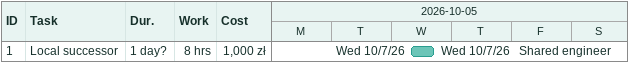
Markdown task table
| ID | Task | Duration | Start | Finish | Resources | Work (h) | Cost (zł) |
|---|---|---|---|---|---|---|---|
| 1 | Local successor | 1d? | 2026-10-07 | 2026-10-07 | Shared engineer | 8 | 1000 |
